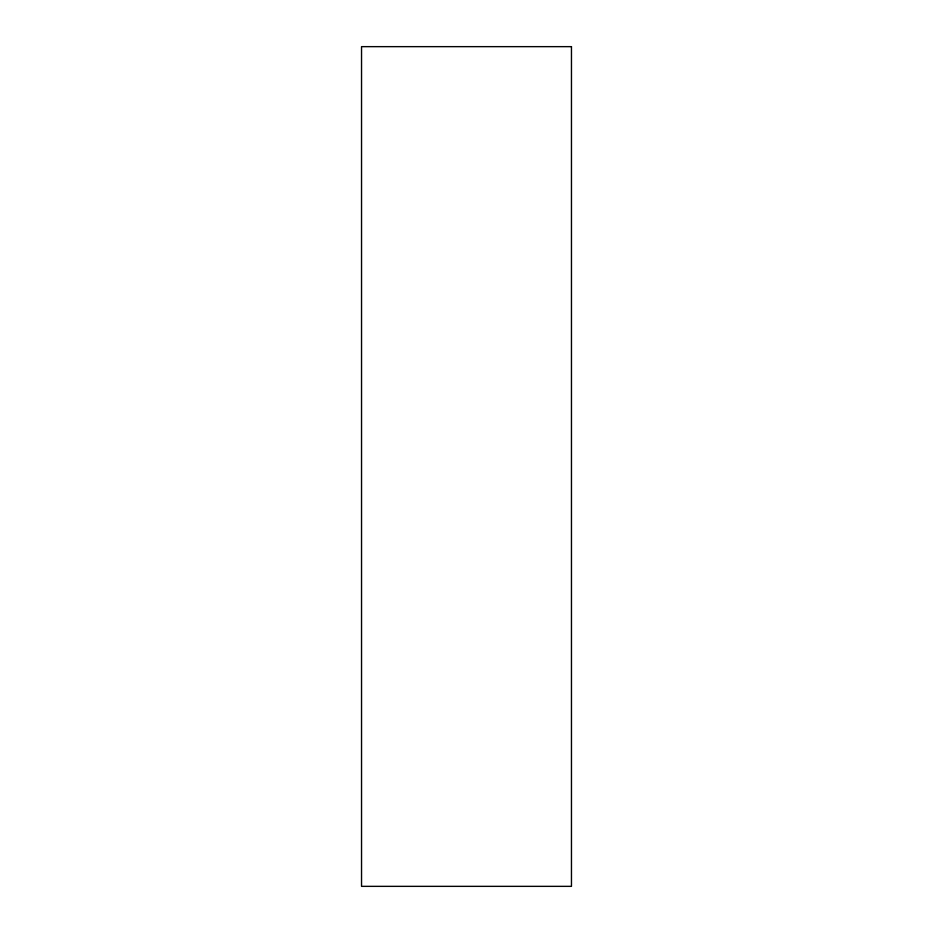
<?xml version="1.0" encoding="UTF-8"?>
<svg xmlns="http://www.w3.org/2000/svg" width="933" height="933" viewBox="0 0 933 933"><rect width="100%" height="100%" fill="white"/><g stroke="black" fill="none" stroke-linecap="round" stroke-linejoin="round"><path stroke-width="1.4" d="M571.462 46.65L361.538 46.65L361.538 886.35L571.462 886.35L571.462 46.65"/></g></svg>
